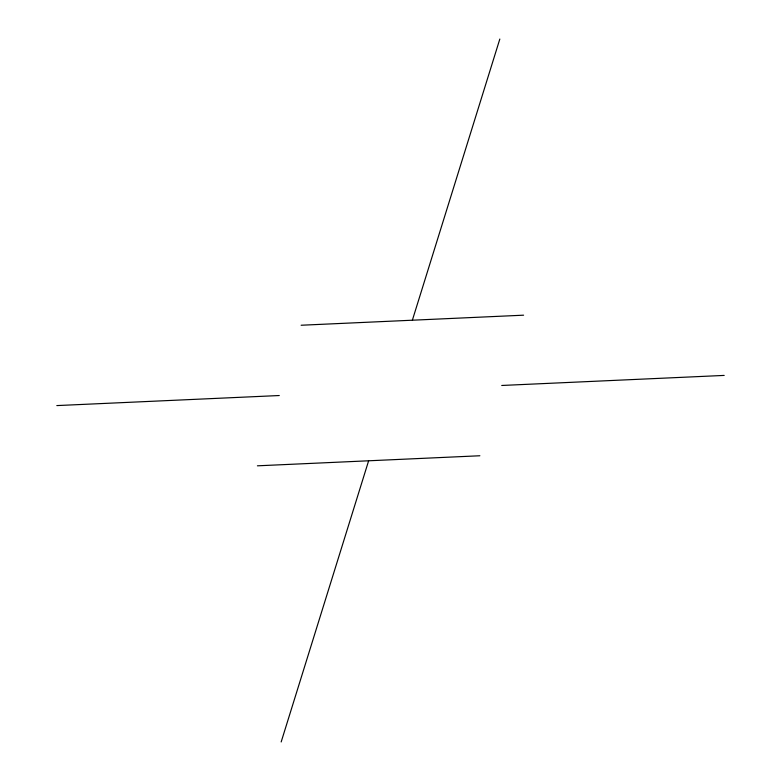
<?xml version="1.0" encoding="UTF-8"?>
<svg xmlns="http://www.w3.org/2000/svg" width="781" height="781" viewBox="0 0 781 781"><rect width="100%" height="100%" fill="white"/><g stroke="black" fill="none" stroke-linecap="round" stroke-linejoin="round"><path stroke-width="1.17" d="M281.17 741.95L368.632 460.79M412.368 320.21L499.83 39.05M301.134 325.238L523.592 315.182M56.818 405.583L279.276 395.528M501.724 385.472L724.182 375.417M257.408 465.818L479.866 455.762"/></g></svg>
